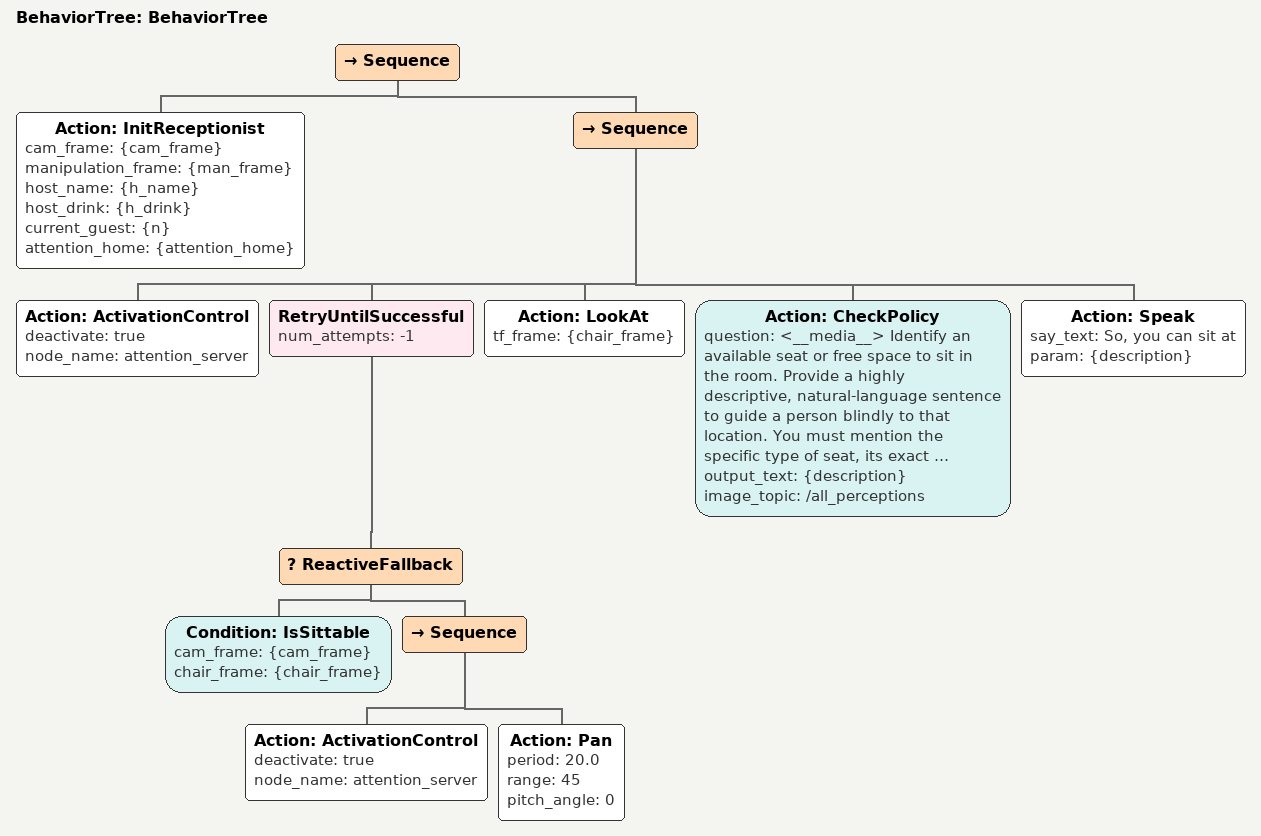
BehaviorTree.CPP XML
<root main_tree_to_execute="BehaviorTree">
    <BehaviorTree ID="BehaviorTree">
        <Sequence>
            <Action ID="InitReceptionist" cam_frame="{cam_frame}"
                                          manipulation_frame="{man_frame}"
                                          host_name="{h_name}"
                                          host_drink="{h_drink}"
                                          current_guest="{n}"
                                          attention_home="{attention_home}" />
            <Sequence>
                <Action ID="ActivationControl" deactivate="true" node_name="attention_server"/>
                <RetryUntilSuccessful num_attempts="-1">
                    <ReactiveFallback>
                        <Condition ID="IsSittable" cam_frame="{cam_frame}" chair_frame="{chair_frame}"/>
                        <Sequence>
                            <Action ID="ActivationControl" deactivate="true" node_name="attention_server"/>
                            <Action ID="Pan" period="20.0" range="45" pitch_angle="0"/>
                        </Sequence>
                    </ReactiveFallback>
                </RetryUntilSuccessful>
                <Action ID="LookAt" tf_frame="{chair_frame}"/>
                <!-- this is not workinng, try again -->
                 <Action ID="CheckPolicy" question="&lt;__media__&gt;
                                                    Identify an available seat or free
                                                    space to sit in the room. Provide a highly descriptive, natural-language
                                                    sentence to guide a person blindly to
                                                    that location. You must mention the
                                                    specific type of seat, its exact
                                                    position on the floor, and its spatial
                                                    relationship (e.g., 'to the left of',
                                                    'to the right of', 'between') relative
                                                    to at least two distinct nearby
                                                    objects. Do NOT output JSON, bullet
                                                    points, lists, or bounding boxes.
                                                    Return ONE single sentence in natural
                                                    language only."
                                        output_text="{description}"
                                        image_topic="/all_perceptions"/>
                <Action ID="Speak" say_text="So, you can sit at" param="{description}"/>
            </Sequence>
        </Sequence>
    </BehaviorTree>
</root>
